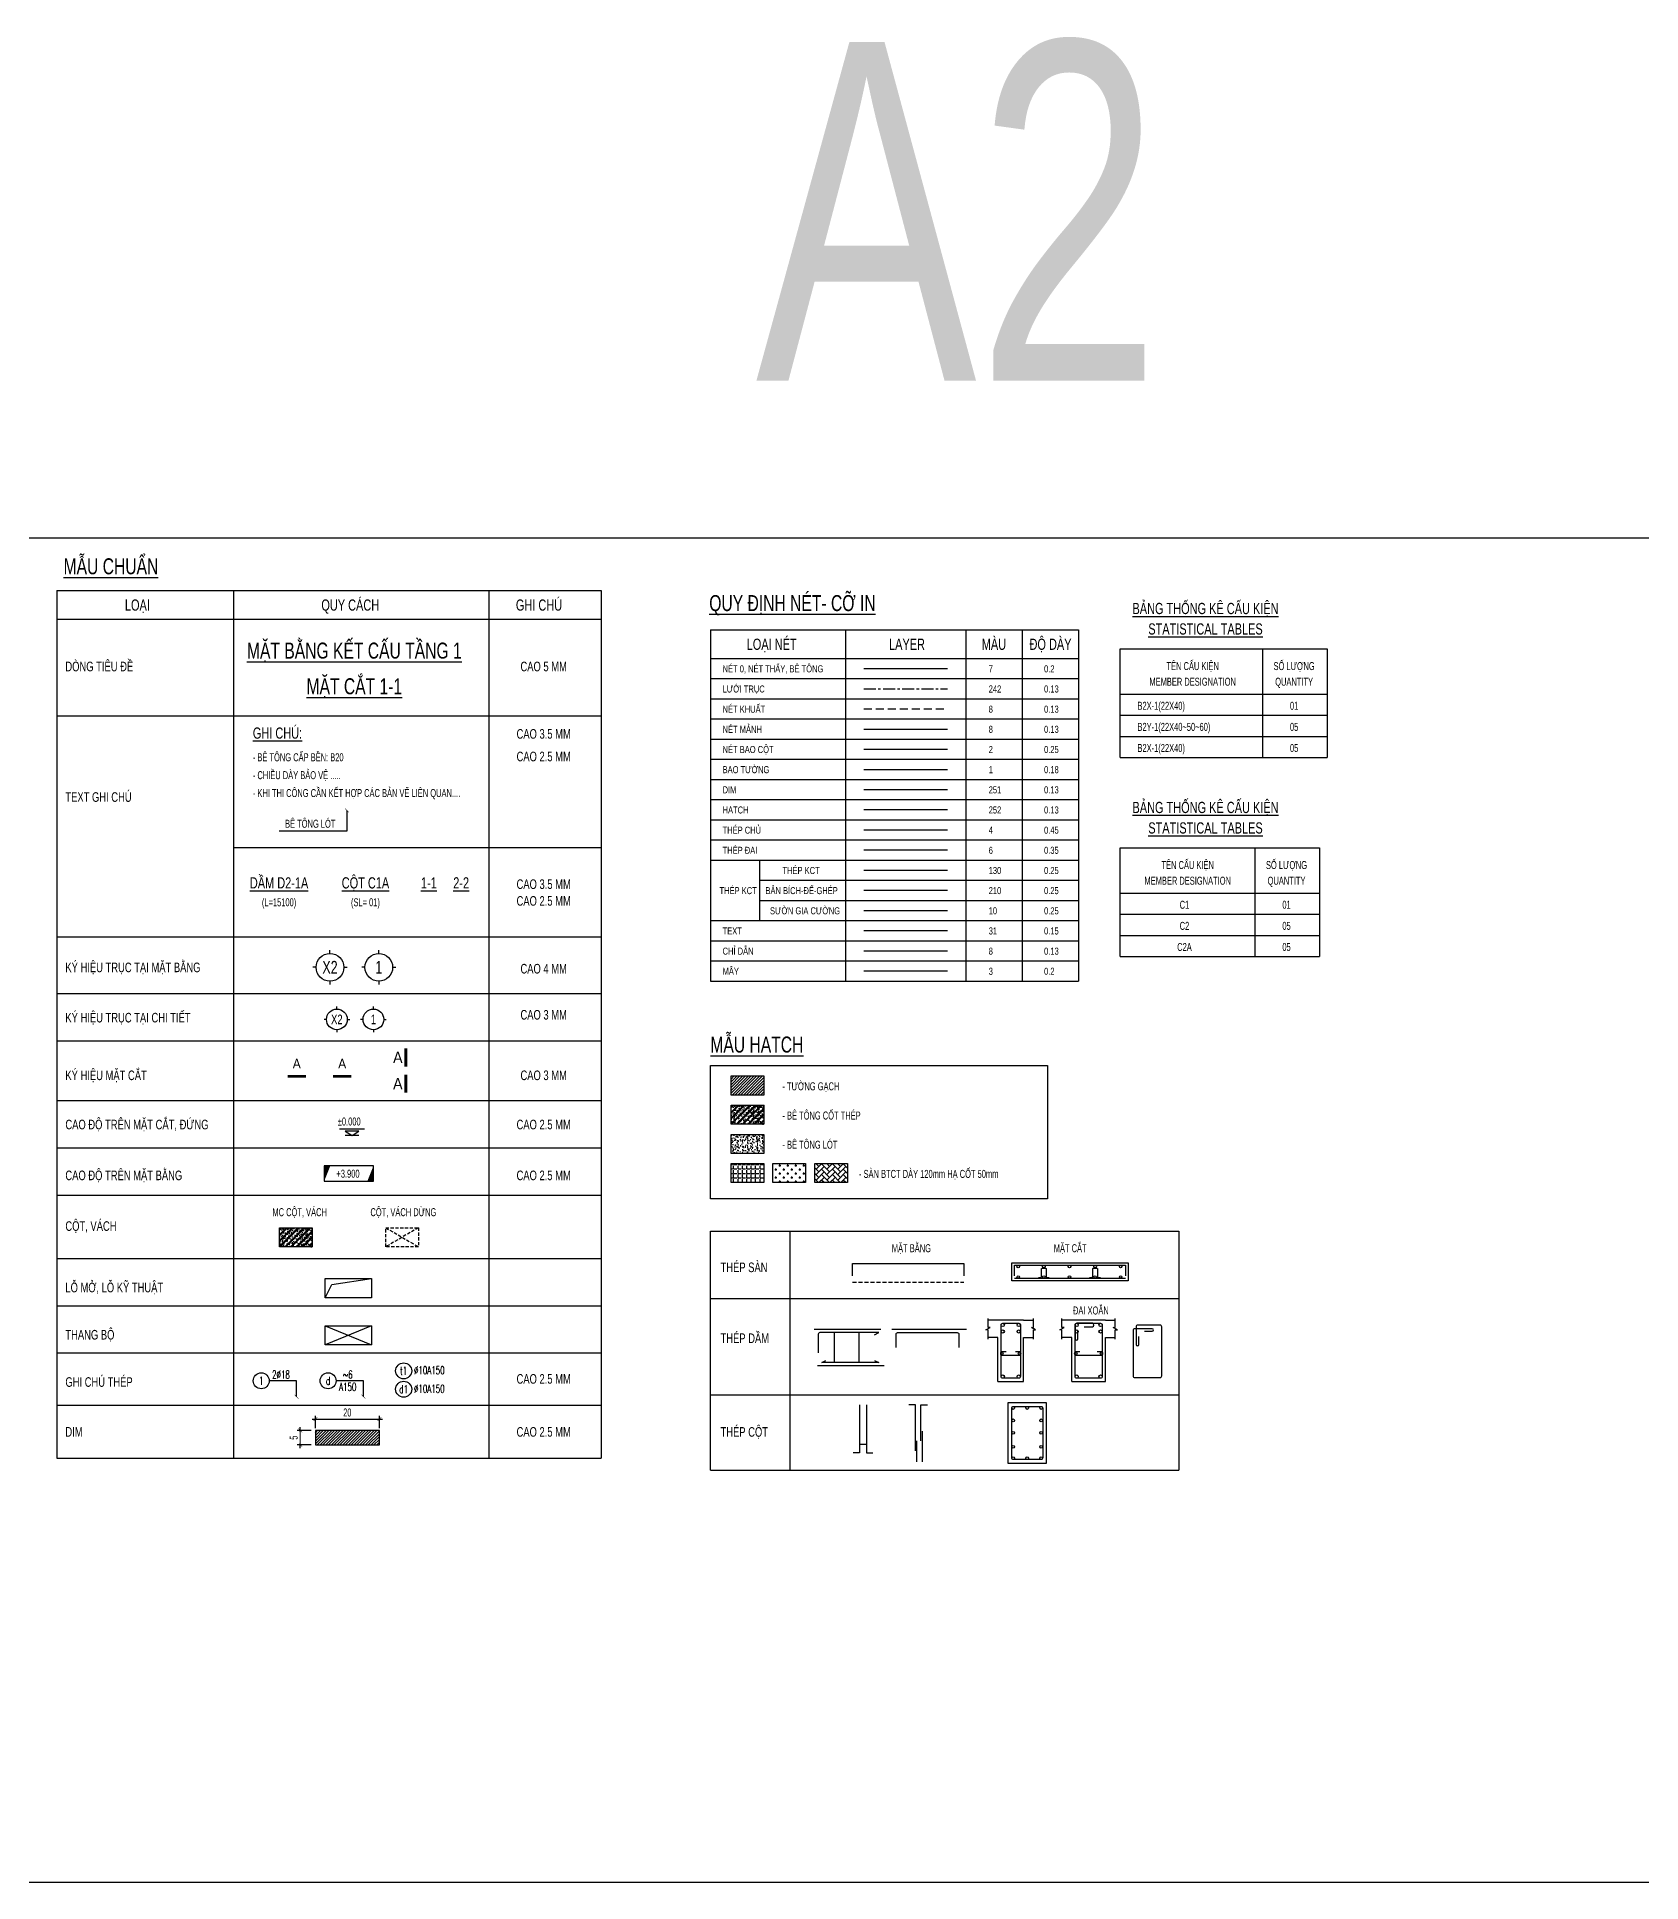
# Model space of a CAD drawing. Header units: millimetres. Extents: x -146681 to 1327256, y -72704 to 46237.
# Drawn here: x -146255 to -145753, y -43458 to -42881 of the extents above; entities that cross this region are included whole.
import ezdxf
from ezdxf.enums import TextEntityAlignment as Align

# ---------------------------------------------------------------- set-up
doc = ezdxf.new("R2010")
doc.units = ezdxf.units.MM
doc.header["$MEASUREMENT"] = 0
doc.linetypes.add('CENTER', pattern=[2, 1.25, -0.25, 0.25, -0.25])
doc.linetypes.add('HIDDEN', pattern=[0.375, 0.25, -0.125])
for name, color, linetype in [('KC2- INSTRUCTION', 8, 'Continuous'), ('KC2-CENTER', 242, 'CENTER'), ('KC2-CLOUD', 3, 'Continuous'), ('KC2-COLUMN', 2, 'Continuous'), ('KC2-CONCRETE', 7, 'Continuous'), ('KC2-DIM', 251, 'Continuous'), ('KC2-HATCH', 252, 'Continuous'), ('KC2-HIDDEN', 8, 'HIDDEN'), ('KC2-HOOPS', 6, 'Continuous'), ('KC2-REINFORCEMENT', 4, 'Continuous'), ('KC2-STEEL', 130, 'Continuous'), ('KC2-TEXT', 31, 'Continuous'), ('KC2-THIN', 8, 'Continuous'), ('KC2-WALL', 1, 'Continuous')]:
    doc.layers.add(name, color=color, linetype=linetype)
doc.styles.add('KC2 - Dim', font='unicode.shx', dxfattribs={"width": 0.6})
doc.styles.add('KC2 - Ghi chu', font='unicode.shx', dxfattribs={"width": 0.7})
doc.styles.add('KC2 - Tieu de', font='arial.ttf', dxfattribs={"width": 0.7})
doc.styles.add('KC2- KH Thep', font='vnsimli.shx', dxfattribs={"width": 0.7})
doc.dimstyles.new('KC2_A2_1-1', dxfattribs={"dimtxt": 2.5, "dimasz": 1.2, "dimexe": 1, "dimexo": 0, "dimgap": 0.8, "dimtad": 1, "dimdec": 0, "dimzin": 0, "dimdsep": 46, "dimtxsty": 'KC2 - Dim', "dimblk": 'ARCHTICK', "dimcen": 0.09, "dimdle": 1, "dimclrd": 8, "dimclre": 8, "dimclrt": 31, "dimadec": 0, "dimazin": 0, "dimtfac": 1, "dimtdec": 0, "dimtofl": 0, "dimtmove": 0, "dimatfit": 3, "dimldrblk": 'ARCHTICK', "dimfxl": 1, "dimtfill": 1, "dimtolj": 1, "dimtzin": 0, "dimarcsym": 0})

# ---------------------------------------------------------------- blocks, each defined once
blk = doc.blocks.new('cotthep')
at = {"color": 9}
blk.add_circle((-250, 0), 250, dxfattribs=at)
at = {"layer": 'KC2-TEXT', "style": 'KC2- KH Thep', "width": 0.65}
for tag, p in [('10', (-302, -123)), ('24`25', (284, 69)), ('A200', (312, -316))]:
    blk.add_attdef(tag, text='', height=250, dxfattribs=at).set_placement(p, align=Align.CENTER)
blk = doc.blocks.new('_ArchTick')
at = {"color": 0, "const_width": 0.15}
blk.add_lwpolyline([(-0.5, -0.5), (0.5, 0.5)], dxfattribs=at)
blk = doc.blocks.new('*D32')
at = {"layer": 'Defpoints', "color": 0, "transparency": 16777216}
for p in [(-146147.58, -43312.96), (-146167.58, -43315.84), (-146147.58, -43315.84)]:
    blk.add_point(p, dxfattribs=at)
at = {"layer": 'KC2-DIM', "color": 8, "lineweight": -2, "transparency": 16777216}
for p, q in [((-146168.58, -43312.96), (-146146.58, -43312.96)), ((-146167.58, -43315.84), (-146167.58, -43311.96)), ((-146147.58, -43315.84), (-146147.58, -43311.96))]:
    blk.add_line(p, q, dxfattribs=at)
at = {"layer": 'KC2-DIM', "color": 8, "lineweight": -2, "transparency": 16777216, "xscale": 1.2, "yscale": 1.2, "zscale": 1.2, "rotation": 180}
blk.add_blockref('_ArchTick', (-146167.58, -43312.96), dxfattribs=at)
at = {"layer": 'KC2-DIM', "color": 8, "lineweight": -2, "transparency": 16777216, "xscale": 1.2, "yscale": 1.2, "zscale": 1.2}
blk.add_blockref('_ArchTick', (-146147.58, -43312.96), dxfattribs=at)
at = {"layer": 'KC2-DIM', "color": 31, "transparency": 16777216, "insert": (-146157.58, -43310.91), "char_height": 2.5, "attachment_point": 5, "style": 'KC2 - Dim', "bg_fill": 3, "box_fill_scale": 1.25, "bg_fill_color": 256, "bg_fill_true_color": 13158600, "bg_fill_transparency": 0}
blk.add_mtext('\\A1;20', dxfattribs=at)
blk = doc.blocks.new('*D33')
at = {"layer": 'Defpoints', "color": 0, "transparency": 16777216}
for p in [(-146168.9, -43316.51), (-146168.9, -43321.01)]:
    blk.add_point(p, dxfattribs=at)
at = {"layer": 'KC2-DIM', "color": 8, "lineweight": -2, "transparency": 16777216}
for p, q in [((-146168.9, -43316.51), (-146173.28, -43316.51)), ((-146172.28, -43322.01), (-146172.28, -43315.51)), ((-146168.9, -43321.01), (-146173.28, -43321.01))]:
    blk.add_line(p, q, dxfattribs=at)
at = {"layer": 'KC2-DIM', "color": 8, "lineweight": -2, "transparency": 16777216, "xscale": 1.2, "yscale": 1.2, "zscale": 1.2}
for p, rotation in [((-146172.28, -43316.51), 90), ((-146172.28, -43321.01), 270)]:
    blk.add_blockref('_ArchTick', p, dxfattribs=dict(at, rotation=rotation))
at = {"layer": 'KC2-DIM', "color": 31, "transparency": 16777216, "insert": (-146174.33, -43318.76), "char_height": 2.5, "attachment_point": 5, "rotation": 90, "style": 'KC2 - Dim', "bg_fill": 3, "box_fill_scale": 1.25, "bg_fill_color": 256, "bg_fill_true_color": 13158600, "bg_fill_transparency": 0}
blk.add_mtext('\\A1;5', dxfattribs=at)
at = {"layer": 'Defpoints', "color": 0, "transparency": 16777216}
blk.add_point((-146172.28, -43316.51), dxfattribs=at)
blk = doc.blocks.new('cmb')
at = {"color": 8}
blk.add_lwpolyline([(0, 0), (13.3, 0), (13.3, 4.19), (0, 4.19)], close=True, dxfattribs=at)
for points in [[(0, 0), (1.66, 4.19), (0, 4.19)], [(13.3, 4.19), (11.63, 0), (13.3, 0)]]:
    blk.add_solid(points, dxfattribs=at)
at = {"color": 31, "style": 'KC2 - Ghi chu', "width": 0.7}
blk.add_attdef('+100.00', text='', height=1.9, dxfattribs=at).set_placement((6.12, 2.06), align=Align.MIDDLE_CENTER)
blk = doc.blocks.new('nhieu cot')
at = {"color": 9, "linetype": 'Continuous'}
for p, q in [((605, 194), (-173, 194)), ((432, 130), (0, 130)), ((0, 130), (216, 0)), ((432, 0), (0, 0)), ((216, 0), (432, 130))]:
    blk.add_line(p, q, dxfattribs=at)
blk.add_solid([(216, 0), (216, 130), (0, 130), (216, 0)], dxfattribs=at)
at = {"color": 31, "linetype": 'Continuous', "style": 'KC2 - Ghi chu', "width": 0.7}
for tag, p in [('COT3', (-73, 1058)), ('COT2', (-73, 684)), ('COT1', (-73, 309))]:
    blk.add_attdef(tag, p, '', height=220, dxfattribs=at)
blk = doc.blocks.new('KC2- TEN TRUC')
at = {"color": 1}
for p, q in [((-4.32, 0), (-5.35, 0)), ((0, 4.32), (0, 5.35)), ((4.32, 0), (5.35, 0)), ((0, -4.32), (0, -5.35))]:
    blk.add_line(p, q, dxfattribs=at)
blk.add_circle((0, 0), 4.32, dxfattribs=at)
blk = doc.blocks.new('KC2-TRUC')
at = {"layer": 'KC2-THIN'}
blk.add_blockref('KC2- TEN TRUC', (0, 0), dxfattribs=at)
at = {"color": 31, "style": 'KC2 - Tieu de', "width": 0.7}
blk.add_attdef('X1', text='', height=4, dxfattribs=at).set_placement((0, 0), align=Align.MIDDLE_CENTER)
blk = doc.blocks.new('*U34')
at = {"color": 1, "const_width": 50}
for points in [[(0, 208), (0, -112)], [(0, -255), (0, -574)]]:
    blk.add_lwpolyline(points, dxfattribs=at)
at = {"color": 31, "style": 'KC2 - Tieu de', "width": 0.9}
for tag, p in [('MC1', (223, 48)), ('MC2', (223, -414))]:
    blk.add_attdef(tag, text='', height=200, dxfattribs=at).set_placement(p, align=Align.MIDDLE_LEFT)
blk = doc.blocks.new('*U35')
at = {"color": 1, "const_width": 50}
for points in [[(0, 313), (0, -7)], [(0, -486), (0, -806)]]:
    blk.add_lwpolyline(points, dxfattribs=at)
at = {"color": 31, "style": 'KC2 - Tieu de', "width": 0.9}
for tag, p in [('MC1', (223, 153)), ('MC2', (223, -645))]:
    blk.add_attdef(tag, text='', height=200, dxfattribs=at).set_placement(p, align=Align.MIDDLE_LEFT)

msp = doc.modelspace()

# ---------------------------------------------------------------- hatches: boundary and pattern name
at = {"layer": 'KC2-HATCH'}
h = msp.add_hatch(dxfattribs=at)
h.set_pattern_fill('ANSI31', color=256, scale=5)
h.set_pattern_definition([(45, (-146072.6279, -43254.0505), (-0.441942, 0.441942), [])])
h.paths.add_polyline_path([(-146037.67, -43205.73), (-146027.46, -43205.73), (-146027.46, -43211.69), (-146037.67, -43211.69)])
h = msp.add_hatch(dxfattribs=at)
h.set_pattern_fill('BT-01', color=256, scale=0.3, pattern_type=2)
h.set_pattern_definition([(50, (-146067.1288, -43254.0505), (2.15178, -0.188256), [0.225, -2.475]), (355, (-146067.1288, -43254.0505), (-0.41625, 2.25658), [0.18, -1.98]), (100.4514, (-146066.9495, -43254.0662), (1.73553, 2.06832), [0.19122, -2.10343]), (46.184, (-146067.1288, -43253.4505), (3.20172, -0.49656), [0.3375, -3.7125]), (96.6356, (-146066.862, -43253.492), (2.80399, 2.92235), [0.28683, -3.15514]), (351.184, (-146067.1288, -43253.4505), (2.80399, 2.92236), [0.27, -2.97]), (21, (-146066.8288, -43253.6005), (1.79072, -1.207857), [0.225, -2.475]), (326, (-146066.8288, -43253.6005), (0.72995, 2.17545), [0.18, -1.98]), (71.4514, (-146066.6796, -43253.7012), (2.52067, 0.96759), [0.19122, -2.10343]), (37.5, (-146067.1288, -43254.0505), (0.03648, 0.998682), [0, -1.956, 0, -2.01, 0, -1.9875]), (7.5, (-146067.1288, -43254.0505), (0.789209, 1.183235), [0, -1.146, 0, -1.911, 0, -0.7575]), (327.5, (-146067.7978, -43254.0505), (1.601467, -0.067665), [0, -0.75, 0, -2.34, 0, -3.105]), (317.5, (-146068.0978, -43254.0505), (1.74956, 0.300315), [0, -0.975, 0, -1.554, 0, -2.205]), (45, (-146067.1288, -43254.0505), (-0.90156, 0.90156), []), (45, (-146067.1288, -43253.683), (-0.90156, 0.90156), [])])
h.paths.add_polyline_path([(-146037.67, -43214.85), (-146027.46, -43214.85), (-146027.46, -43220.81), (-146037.67, -43220.81)])
h = msp.add_hatch(dxfattribs=at)
h.set_pattern_fill('AR-CONC', color=256, scale=0.3)
h.set_pattern_definition([(50, (-146067.1288, -43254.0505), (2.15178, -0.188256), [0.225, -2.475]), (355, (-146067.1288, -43254.0505), (-0.41625, 2.25658), [0.18, -1.98]), (100.4514, (-146066.9495, -43254.0662), (1.73553, 2.06832), [0.19122, -2.10343]), (46.184, (-146067.1288, -43253.4505), (3.20172, -0.49656), [0.3375, -3.7125]), (96.6356, (-146066.862, -43253.492), (2.80399, 2.92236), [0.28683, -3.15514]), (351.184, (-146067.1288, -43253.4505), (2.80399, 2.92236), [0.27, -2.97]), (21, (-146066.8288, -43253.6005), (1.79072, -1.207857), [0.225, -2.475]), (326, (-146066.8288, -43253.6005), (0.72995, 2.17545), [0.18, -1.98]), (71.4514, (-146066.6796, -43253.7012), (2.52067, 0.96759), [0.19122, -2.10343]), (37.5, (-146067.1288, -43254.0505), (0.03648, 0.998682), [0, -1.956, 0, -2.01, 0, -1.9875]), (7.5, (-146067.1288, -43254.0505), (0.789209, 1.183235), [0, -1.146, 0, -1.911, 0, -0.7575]), (327.5, (-146067.7978, -43254.0505), (1.601467, -0.067665), [0, -0.75, 0, -2.34, 0, -3.105]), (317.5, (-146068.0978, -43254.0505), (1.74956, 0.300315), [0, -0.975, 0, -1.554, 0, -2.205])])
h.paths.add_polyline_path([(-146037.67, -43223.98), (-146027.46, -43223.98), (-146027.46, -43229.93), (-146037.67, -43229.93)])
h = msp.add_hatch(dxfattribs=at)
h.set_pattern_fill('ANGLE', color=256, scale=5)
h.set_pattern_definition([(0, (-146067.1288, -43254.0505), (0, 1.375), [1, -0.375]), (90, (-146067.1288, -43254.0505), (-1.375, 8e-17), [1, -0.375])])
h.paths.add_polyline_path([(-146037.67, -43233.1), (-146027.46, -43233.1), (-146027.46, -43239.06), (-146037.67, -43239.06)])
h = msp.add_hatch(dxfattribs=at)
h.set_pattern_fill('CROSS', color=256, scale=5)
h.set_pattern_definition([(0, (-146054.0462, -43244.9288), (1.25, 1.25), [0.625, -1.875]), (90, (-146053.7337, -43245.2413), (-1.25, 1.25), [0.625, -1.875])])
h.paths.add_polyline_path([(-146024.58, -43233.1), (-146014.38, -43233.1), (-146014.38, -43239.06), (-146024.58, -43239.06)])
h = msp.add_hatch(dxfattribs=at)
h.set_pattern_fill('AR-HBONE', color=256, scale=0.3)
h.set_pattern_definition([(45, (-146034.8728, -43246.7596), (0, 1.697056), [3.6, -1.2]), (135, (-146034.0243, -43245.911), (1e-16, 1.697056), [3.6, -1.2])])
h.paths.add_polyline_path([(-146011.5, -43233.1), (-146001.29, -43233.1), (-146001.29, -43239.06), (-146011.5, -43239.06)])
h = msp.add_hatch(dxfattribs=at)
h.set_pattern_fill('BT-01', color=256, scale=0.3, pattern_type=2)
h.set_pattern_definition([(50, (-146208.2271, -43292.3604), (2.15178, -0.188256), [0.225, -2.475]), (355, (-146208.227, -43292.3604), (-0.41625, 2.25658), [0.18, -1.98]), (100.4514, (-146208.0478, -43292.3761), (1.73553, 2.06832), [0.19122, -2.10343]), (46.184, (-146208.227, -43291.7604), (3.20172, -0.49656), [0.3375, -3.7125]), (96.6356, (-146207.9603, -43291.8018), (2.80399, 2.92235), [0.28683, -3.15514]), (351.184, (-146208.227, -43291.7604), (2.80399, 2.92236), [0.27, -2.97]), (21, (-146207.9271, -43291.9104), (1.79072, -1.207857), [0.225, -2.475]), (326, (-146207.927, -43291.9104), (0.72995, 2.17545), [0.18, -1.98]), (71.4514, (-146207.7779, -43292.011), (2.52067, 0.96759), [0.19122, -2.10343]), (37.5, (-146208.2271, -43292.3604), (0.03648, 0.998682), [0, -1.956, 0, -2.01, 0, -1.9875]), (7.5, (-146208.2271, -43292.3604), (0.789209, 1.183235), [0, -1.146, 0, -1.911, 0, -0.7575]), (327.5, (-146208.8961, -43292.3604), (1.601467, -0.067665), [0, -0.75, 0, -2.34, 0, -3.105]), (317.5, (-146209.1961, -43292.3604), (1.74956, 0.300315), [0, -0.975, 0, -1.554, 0, -2.205]), (45, (-146208.2271, -43292.3604), (-0.90156, 0.90156), []), (45, (-146208.2271, -43291.9929), (-0.90156, 0.90156), [])])
h.paths.add_polyline_path([(-146178.76, -43253.16), (-146168.56, -43253.16), (-146168.56, -43259.12), (-146178.76, -43259.12)])
h = msp.add_hatch(dxfattribs=at)
h.set_pattern_fill('ANSI31', color=256, scale=5)
h.set_pattern_definition([(45, (-146260.819, -43411.3258), (-0.4419417, 0.4419417), [])])
h.paths.add_polyline_path([(-146167.58, -43321.01), (-146147.58, -43321.01), (-146147.58, -43316.51), (-146167.58, -43316.51)])

# ---------------------------------------------------------------- linework, layer by layer
for p, q in [((-145954.28, -43282.02), (-145957.38, -43282.02)), ((-145946.28, -43282.02), (-145954.28, -43282.02)), ((-145946.28, -43282.02), (-145943.17, -43282.02)), ((-145931.18, -43282.02), (-145934.28, -43282.02)), ((-145920.71, -43282.02), (-145931.18, -43282.02)), ((-145920.71, -43282.02), (-145917.61, -43282.02)), ((-145990.83, -43284.93), (-146011.67, -43284.93)), ((-145964.11, -43284.93), (-145987.47, -43284.93)), ((-145954.28, -43287.45), (-145957.38, -43287.45)), ((-145954.28, -43301.17), (-145954.28, -43287.45)), ((-145946.28, -43301.17), (-145946.28, -43287.45)), ((-145946.28, -43287.45), (-145943.17, -43287.45)), ((-145931.18, -43287.45), (-145934.28, -43287.45)), ((-145931.18, -43301.17), (-145931.18, -43287.45)), ((-145920.71, -43301.17), (-145920.71, -43287.45)), ((-145920.71, -43287.45), (-145917.61, -43287.45)), ((-145989.81, -43296.27), (-146010.65, -43296.27)), ((-145954.28, -43301.17), (-145946.28, -43301.17)), ((-145931.18, -43301.17), (-145920.71, -43301.17))]:
    msp.add_line(p, q)
for points in [[(-146260.82, -43457.64), (-145666.82, -43457.64), (-145666.82, -43037.64), (-146260.82, -43037.64)], [(-146037.67, -43214.85), (-146027.46, -43214.85), (-146027.46, -43220.81), (-146037.67, -43220.81)], [(-146037.67, -43223.98), (-146027.46, -43223.98), (-146027.46, -43229.93), (-146037.67, -43229.93)], [(-146037.67, -43233.1), (-146027.46, -43233.1), (-146027.46, -43239.06), (-146037.67, -43239.06)], [(-146024.58, -43233.1), (-146014.38, -43233.1), (-146014.38, -43239.06), (-146024.58, -43239.06)], [(-146011.5, -43233.1), (-146001.29, -43233.1), (-146001.29, -43239.06), (-146011.5, -43239.06)], [(-145913.6, -43269.74), (-145949.93, -43269.74), (-145949.93, -43264.08), (-145913.6, -43264.08)], [(-146164.56, -43269.07), (-146150.03, -43269.07), (-146150.03, -43275.02), (-146164.56, -43275.02)], [(-146164.56, -43283.83), (-146150.03, -43283.83), (-146150.03, -43289.79), (-146164.56, -43289.79)], [(-145951.15, -43307.84), (-145951.15, -43326.78), (-145939.15, -43326.78), (-145939.15, -43307.84)], [(-146167.58, -43321.01), (-146147.58, -43321.01), (-146147.58, -43316.51), (-146167.58, -43316.51)]]:
    msp.add_lwpolyline(points, close=True)
at = {"layer": 'KC2- INSTRUCTION'}
msp.add_line((-145996.2, -43166.63), (-145970.06, -43166.63), dxfattribs=at)
at = {"layer": 'KC2-CENTER', "ltscale": 3}
msp.add_line((-145996.2, -43084.72), (-145970.06, -43084.72), dxfattribs=at)
at = {"layer": 'KC2-CLOUD'}
msp.add_line((-145996.2, -43172.93), (-145970.06, -43172.93), dxfattribs=at)
at = {"layer": 'KC2-COLUMN'}
msp.add_line((-145996.2, -43103.62), (-145970.06, -43103.62), dxfattribs=at)
msp.add_lwpolyline([(-146178.76, -43253.16), (-146168.56, -43253.16), (-146168.56, -43259.12), (-146178.76, -43259.12)], close=True, dxfattribs=at)
at = {"layer": 'KC2-COLUMN', "linetype": 'HIDDEN', "ltscale": 4}
msp.add_lwpolyline([(-146145.57, -43253.16), (-146135.37, -43253.16), (-146135.37, -43259.12), (-146145.57, -43259.12)], close=True, dxfattribs=at)
at = {"layer": 'KC2-CONCRETE'}
msp.add_line((-145996.2, -43078.41), (-145970.06, -43078.41), dxfattribs=at)
at = {"layer": 'KC2-DIM'}
msp.add_line((-145996.2, -43116.22), (-145970.06, -43116.22), dxfattribs=at)
at = {"layer": 'KC2-HATCH'}
msp.add_line((-145996.2, -43122.52), (-145970.06, -43122.52), dxfattribs=at)
at = {"layer": 'KC2-HIDDEN', "ltscale": 10}
msp.add_line((-145996.2, -43091.02), (-145970.06, -43091.02), dxfattribs=at)
at = {"layer": 'KC2-HOOPS'}
for p, q in [((-145996.2, -43135.12), (-145970.06, -43135.12)), ((-146005.41, -43285.93), (-146005.41, -43295.27)), ((-145997.73, -43285.93), (-145997.73, -43295.27)), ((-145997.52, -43320.83), (-145995.34, -43320.83))]:
    msp.add_line(p, q, dxfattribs=at)
for points in [[(-145941.63, -43268.7), (-145940.93, -43268.7, 0.414214), (-145940.67, -43268.43), (-145940.67, -43266.04, -0.414214), (-145940.4, -43265.77), (-145939.47, -43265.77, -0.414214), (-145939.21, -43266.04), (-145939.21, -43268.43, 0.414214), (-145938.94, -43268.7), (-145938.25, -43268.7)], [(-145925.63, -43268.7), (-145924.93, -43268.7, 0.414214), (-145924.67, -43268.43), (-145924.67, -43266.04, -0.414214), (-145924.4, -43265.77), (-145923.47, -43265.77, -0.414214), (-145923.21, -43266.04), (-145923.21, -43268.43, 0.414214), (-145922.94, -43268.7), (-145922.25, -43268.7)], [(-145927.34, -43284.11), (-145924.73, -43284.11, 0.693603), (-145924.73, -43283.02), (-145929.68, -43283.02, 0.414214), (-145930.18, -43283.52), (-145930.18, -43287.9, 1), (-145929.29, -43287.9), (-145929.29, -43285.5)], [(-145908.48, -43285.48), (-145906.08, -43285.48, 1), (-145906.08, -43284.72), (-145911.58, -43284.72, 0.414214), (-145912.08, -43285.22), (-145912.08, -43299.47, 0.414214), (-145911.58, -43299.97), (-145903.62, -43299.97, 0.414214), (-145903.12, -43299.47), (-145903.12, -43284.1, 0.414214), (-145903.62, -43283.6), (-145910.61, -43283.6, 0.414214), (-145911.11, -43284.1), (-145911.11, -43289.6, 1), (-145910.22, -43289.6), (-145910.22, -43287.2)], [(-145951.76, -43291.89), (-145952.96, -43291.89, 0.414214), (-145953.51, -43292.44), (-145953.51, -43292.44, 0.414214), (-145952.96, -43293), (-145947.6, -43293, 0.414214), (-145947.04, -43292.44), (-145947.04, -43292.44, 0.414214), (-145947.6, -43291.89), (-145948.8, -43291.89)], [(-145928.66, -43291.89), (-145929.86, -43291.89, 0.414214), (-145930.42, -43292.44), (-145930.42, -43292.44, 0.414214), (-145929.86, -43293), (-145922.03, -43293, 0.414214), (-145921.48, -43292.44), (-145921.48, -43292.44, 0.414214), (-145922.03, -43291.89), (-145923.23, -43291.89)]]:
    msp.add_lwpolyline(points, format="xyb", dxfattribs=at)
for points in [[(-145952.78, -43283.02), (-145947.78, -43283.02, -0.414214), (-145947.28, -43283.52), (-145947.28, -43299.67, -0.414214), (-145947.78, -43300.17), (-145952.78, -43300.17, -0.414214), (-145953.28, -43299.67), (-145953.28, -43283.52, -0.414214)], [(-145929.68, -43283.02), (-145922.21, -43283.02, -0.414214), (-145921.71, -43283.52), (-145921.71, -43299.67, -0.414214), (-145922.21, -43300.17), (-145929.68, -43300.17, -0.414214), (-145930.18, -43299.67), (-145930.18, -43283.52, -0.414214)], [(-145949.45, -43308.98), (-145940.79, -43308.98, -0.414214), (-145940.29, -43309.48), (-145940.29, -43325.08, -0.414214), (-145940.79, -43325.58), (-145949.45, -43325.58, -0.414214), (-145949.95, -43325.08), (-145949.95, -43309.48, -0.414214)]]:
    msp.add_lwpolyline(points, format="xyb", close=True, dxfattribs=at)
at = {"layer": 'KC2-REINFORCEMENT'}
for p, q in [((-145996.2, -43128.82), (-145970.06, -43128.82)), ((-145949.13, -43268.94), (-145914.4, -43268.94)), ((-145977.99, -43316.74), (-145977.99, -43326.35)), ((-145979.74, -43319.79), (-145979.74, -43326.35))]:
    msp.add_line(p, q, dxfattribs=at)
at = {"layer": 'KC2-REINFORCEMENT', "linetype": 'HIDDEN', "ltscale": 5}
msp.add_line((-145999.7, -43270.16), (-145964.97, -43270.16), dxfattribs=at)
at = {"layer": 'KC2-REINFORCEMENT'}
for points in [[(-145999.7, -43268.18), (-145999.7, -43264.32), (-145964.97, -43264.32), (-145964.97, -43268.18)], [(-145949.13, -43268.18), (-145949.13, -43264.88), (-145914.4, -43264.88), (-145914.4, -43268.18)], [(-145992.84, -43294.61), (-145991.54, -43295.27), (-146009.34, -43295.27), (-146008.04, -43294.61)], [(-145997.52, -43308.53), (-145997.52, -43323.54), (-145999.52, -43323.54)], [(-145995.34, -43308.53), (-145995.34, -43323.54), (-145993.34, -43323.54)], [(-145980.08, -43322.83), (-145980.08, -43308.53), (-145982.08, -43308.53)], [(-145978.33, -43319.79), (-145978.33, -43308.53), (-145976.33, -43308.53)]]:
    msp.add_lwpolyline(points, dxfattribs=at)
for points in [[(-145992.84, -43286.59), (-145991.54, -43285.93), (-146009.91, -43285.93, 0.414214), (-146010.41, -43286.43), (-146010.41, -43292.28)], [(-145986.13, -43290.59), (-145986.13, -43286.43, -0.414214), (-145985.63, -43285.93), (-145967, -43285.93, -0.414214), (-145966.5, -43286.43), (-145966.5, -43290.59)]]:
    msp.add_lwpolyline(points, format="xyb", dxfattribs=at)
for centre, radius in [((-145947.94, -43265.28), 0.4), ((-145939.94, -43265.28), 0.4), ((-145931.94, -43265.28), 0.4), ((-145923.94, -43265.28), 0.4), ((-145915.94, -43265.28), 0.4), ((-145947.94, -43268.54), 0.4), ((-145939.94, -43268.54), 0.4), ((-145931.94, -43268.54), 0.4), ((-145923.94, -43268.54), 0.4), ((-145915.94, -43268.54), 0.4), ((-145952.78, -43283.52), 0.5), ((-145947.78, -43283.52), 0.5), ((-145929.68, -43283.52), 0.5), ((-145922.21, -43283.52), 0.5), ((-145952.78, -43285.58), 0.5), ((-145947.78, -43285.58), 0.5), ((-145929.68, -43285.58), 0.5), ((-145922.21, -43285.58), 0.5), ((-145952.96, -43292.44), 0.32), ((-145947.6, -43292.44), 0.32), ((-145929.86, -43292.44), 0.32), ((-145922.03, -43292.44), 0.32), ((-145952.78, -43299.67), 0.5), ((-145947.78, -43299.67), 0.5), ((-145929.68, -43299.67), 0.5), ((-145922.21, -43299.67), 0.5), ((-145949.51, -43309.48), 0.44), ((-145949.51, -43313.36), 0.44), ((-145945.15, -43309.48), 0.44), ((-145940.79, -43309.48), 0.44), ((-145940.79, -43313.36), 0.44), ((-145949.51, -43317.28), 0.44), ((-145940.79, -43317.28), 0.44), ((-145949.51, -43321.62), 0.44), ((-145949.51, -43325.14), 0.44), ((-145945.15, -43325.14), 0.44), ((-145940.79, -43321.62), 0.44), ((-145940.79, -43325.14), 0.44)]:
    msp.add_circle(centre, radius, dxfattribs=at)
at = {"layer": 'KC2-STEEL'}
msp.add_line((-145996.2, -43141.42), (-145970.06, -43141.42), dxfattribs=at)
at = {"layer": 'KC2-STEEL', "color": 210}
msp.add_line((-145996.2, -43147.72), (-145970.06, -43147.72), dxfattribs=at)
at = {"layer": 'KC2-STEEL', "color": 10}
msp.add_line((-145996.2, -43154.02), (-145970.06, -43154.02), dxfattribs=at)
at = {"layer": 'KC2-TEXT'}
msp.add_line((-145996.2, -43160.32), (-145970.06, -43160.32), dxfattribs=at)
at = {"layer": 'KC2-THIN'}
for p, q in [((-146248.35, -43054.04), (-146248.35, -43325.19)), ((-146248.35, -43054.04), (-146078.26, -43054.04)), ((-146193.11, -43054.04), (-146193.11, -43325.19)), ((-146113.4, -43054.04), (-146113.4, -43325.19)), ((-146078.26, -43054.04), (-146078.26, -43325.19)), ((-146248.35, -43063.02), (-146078.26, -43063.02)), ((-146044.15, -43066.28), (-146044.15, -43176.08)), ((-146044.15, -43066.28), (-145929.15, -43066.28)), ((-146001.97, -43066.28), (-146001.97, -43176.08)), ((-145964.29, -43066.28), (-145964.29, -43176.08)), ((-145946.72, -43066.28), (-145946.72, -43176.08)), ((-145929.15, -43066.28), (-145929.15, -43176.08)), ((-146044.15, -43075.26), (-145929.15, -43075.26)), ((-145916.14, -43072.3), (-145851.41, -43072.3)), ((-145916.14, -43106.22), (-145916.14, -43072.3)), ((-145871.55, -43106.22), (-145871.55, -43072.3)), ((-145851.41, -43072.3), (-145851.41, -43106.22)), ((-146044.15, -43081.56), (-145929.15, -43081.56)), ((-146044.15, -43087.87), (-145929.15, -43087.87)), ((-145916.14, -43086.42), (-145851.41, -43086.42)), ((-146248.35, -43093.15), (-146078.26, -43093.15)), ((-146044.15, -43094.17), (-145929.15, -43094.17)), ((-145916.14, -43093.02), (-145851.41, -43093.02)), ((-145996.2, -43097.32), (-145970.06, -43097.32)), ((-145916.14, -43099.62), (-145851.41, -43099.62)), ((-146044.15, -43100.47), (-145929.15, -43100.47)), ((-146044.15, -43106.77), (-145929.15, -43106.77)), ((-145916.14, -43106.22), (-145851.41, -43106.22)), ((-146044.15, -43113.07), (-145929.15, -43113.07)), ((-146044.15, -43119.37), (-145929.15, -43119.37)), ((-146044.15, -43125.67), (-145929.15, -43125.67)), ((-146193.11, -43134.39), (-146078.26, -43134.39)), ((-146044.15, -43131.97), (-145929.15, -43131.97)), ((-145916.14, -43134.48), (-145853.78, -43134.48)), ((-145916.14, -43168.4), (-145916.14, -43134.48)), ((-145873.91, -43168.4), (-145873.91, -43134.48)), ((-145853.78, -43134.48), (-145853.78, -43168.4)), ((-146044.15, -43138.27), (-145929.15, -43138.27)), ((-146028.78, -43138.27), (-146028.78, -43157.17)), ((-146028.78, -43144.57), (-145929.15, -43144.57)), ((-146028.78, -43150.87), (-145929.15, -43150.87)), ((-145916.14, -43148.6), (-145853.78, -43148.6)), ((-146044.15, -43157.17), (-145929.15, -43157.17)), ((-145916.14, -43155.2), (-145853.78, -43155.2)), ((-146248.35, -43162.29), (-146078.26, -43162.29)), ((-146044.15, -43163.48), (-145929.15, -43163.48)), ((-145916.14, -43161.8), (-145853.78, -43161.8)), ((-145916.14, -43168.4), (-145853.78, -43168.4)), ((-146044.15, -43169.78), (-145929.15, -43169.78)), ((-146248.35, -43180), (-146078.26, -43180)), ((-146044.15, -43176.08), (-145929.15, -43176.08)), ((-146248.35, -43194.77), (-146078.26, -43194.77)), ((-146248.35, -43213.41), (-146078.26, -43213.41)), ((-146248.35, -43228.17), (-146078.26, -43228.17)), ((-146248.35, -43242.94), (-146078.26, -43242.94)), ((-146044.15, -43254.23), (-145897.81, -43254.23)), ((-146044.15, -43328.91), (-146044.15, -43254.23)), ((-146019.36, -43254.23), (-146019.36, -43328.91)), ((-145897.81, -43254.23), (-145897.81, -43328.91)), ((-146248.35, -43262.77), (-146078.26, -43262.77)), ((-146248.35, -43277.54), (-146078.26, -43277.54)), ((-146044.15, -43275.25), (-145897.81, -43275.25)), ((-146164.56, -43283.83), (-146150.03, -43289.79)), ((-146150.03, -43283.83), (-146164.56, -43289.79)), ((-146248.35, -43292.3), (-146078.26, -43292.3)), ((-146044.15, -43305.37), (-145897.81, -43305.37)), ((-146248.35, -43325.19), (-146078.26, -43325.19)), ((-146044.15, -43328.91), (-145897.81, -43328.91))]:
    msp.add_line(p, q, dxfattribs=at)
at = {"layer": 'KC2-THIN', "linetype": 'HIDDEN', "ltscale": 4}
for p, q in [((-146145.57, -43253.16), (-146135.37, -43259.12)), ((-146135.37, -43253.16), (-146145.57, -43259.12))]:
    msp.add_line(p, q, dxfattribs=at)
at = {"layer": 'KC2-THIN'}
msp.add_lwpolyline([(-146044.15, -43202.45), (-145938.85, -43202.45), (-145938.85, -43244.08), (-146044.15, -43244.08)], close=True, dxfattribs=at)
for points in [[(-146164.56, -43275.02), (-146162.43, -43270.89), (-146150.03, -43269.07)], [(-145957.38, -43288), (-145957.38, -43285.04), (-145958.06, -43285.04), (-145956.7, -43284.36), (-145957.38, -43284.36), (-145957.38, -43281.48)], [(-145943.17, -43288), (-145943.17, -43285.04), (-145942.5, -43285.04), (-145943.85, -43284.36), (-145943.17, -43284.36), (-145943.17, -43281.48)], [(-145934.28, -43288), (-145934.28, -43285.04), (-145934.96, -43285.04), (-145933.61, -43284.36), (-145934.28, -43284.36), (-145934.28, -43281.48)], [(-145917.61, -43288), (-145917.61, -43285.04), (-145916.93, -43285.04), (-145918.29, -43284.36), (-145917.61, -43284.36), (-145917.61, -43281.48)]]:
    msp.add_lwpolyline(points, dxfattribs=at)
at = {"layer": 'KC2-WALL'}
msp.add_line((-145996.2, -43109.92), (-145970.06, -43109.92), dxfattribs=at)
msp.add_lwpolyline([(-146037.67, -43205.73), (-146027.46, -43205.73), (-146027.46, -43211.69), (-146037.67, -43211.69)], close=True, dxfattribs=at)

# ---------------------------------------------------------------- block references
for p, values in [((-146163, -43171.78), {'X1': 'X2'}), ((-146147.75, -43171.78), {'X1': '1'})]:
    msp.add_blockref('KC2-TRUC', p).add_auto_attribs(values)
at = {"xscale": 0.75, "yscale": 0.75, "zscale": 0.75}
for p, values in [((-146160.86, -43188.06), {'X1': 'X2'}), ((-146149.43, -43188.06), {'X1': '1'})]:
    msp.add_blockref('KC2-TRUC', p, dxfattribs=at).add_auto_attribs(values)
ref = msp.add_blockref('*U34', (-146139.32, -43200.8), dxfattribs=dict(xscale=-0.01777777777777778, yscale=0.01777777777777778, zscale=0.01777777777777778))
ref.add_attrib('MC1', 'A', dxfattribs={"color": 31, "height": 3.56, "style": 'KC2 - Tieu de', "width": 0.9}).set_placement((-146143.3, -43199.94), align=Align.MIDDLE_LEFT)
ref.add_attrib('MC2', 'A', dxfattribs={"color": 31, "height": 3.56, "style": 'KC2 - Tieu de', "width": 0.9}).set_placement((-146143.3, -43208.16), align=Align.MIDDLE_LEFT)
ref = msp.add_blockref('*U35', (-146170.66, -43205.85), dxfattribs=dict(xscale=0.01777777777777778, yscale=0.01777777777777778, zscale=0.01777777777777778, rotation=90))
ref.add_attrib('MC1', 'A', dxfattribs={"color": 31, "height": 3, "style": 'KC2 - Tieu de', "width": 0.9}).set_placement((-146173.39, -43201.88), align=Align.MIDDLE_CENTER)
ref.add_attrib('MC2', 'A', dxfattribs={"color": 31, "height": 3, "style": 'KC2 - Tieu de', "width": 0.9}).set_placement((-146159.19, -43201.88), align=Align.MIDDLE_CENTER)
ref = msp.add_blockref('nhieu cot', (-146158.28, -43224.31), dxfattribs=dict(xscale=0.01, yscale=0.01, zscale=0.01))
ref.add_attrib('COT1', '%%P0.000', dxfattribs={"color": 31, "linetype": 'Continuous', "height": 2.5, "style": 'KC2 - Ghi chu', "width": 0.7}).set_placement((-146156.99, -43221.22), align=Align.CENTER)
ref = msp.add_blockref('cmb', (-146164.82, -43238.66), dxfattribs=dict(xscale=1.158119550558023, yscale=1.158119550558023, zscale=1.158119550558023))
ref.add_attrib('+100.00', '+3.900', dxfattribs={"layer": 'KC2-TEXT', "color": 31, "height": 2.5, "style": 'KC2 - Ghi chu', "width": 0.7}).set_placement((-146157.37, -43236.28), align=Align.MIDDLE_CENTER)
at = {"layer": 'KC2- INSTRUCTION'}
ref = msp.add_blockref('cotthep', (-146137.48, -43297.88), dxfattribs=dict(at, xscale=0.01, yscale=0.01, zscale=0.01))
ref.add_attrib('10', 't1', dxfattribs={"layer": 'KC2-TEXT', "height": 2.5, "style": 'KC2- KH Thep', "width": 0.65}).set_placement((-146139.98, -43299.11), align=Align.CENTER)
ref.add_attrib('24`25', '`10A150', dxfattribs={"layer": 'KC2-TEXT', "height": 2.5, "style": 'KC2- KH Thep', "width": 0.65}).set_placement((-146131.98, -43298.96), align=Align.CENTER)
ref = msp.add_blockref('cotthep', (-146181.97, -43301), dxfattribs=dict(at, xscale=0.01, yscale=0.01, zscale=0.01))
ref.add_attrib('10', '1', dxfattribs={"layer": 'KC2-TEXT', "height": 2.5, "style": 'KC2- KH Thep', "width": 0.65}).set_placement((-146184.47, -43302.24), align=Align.CENTER)
ref.add_attrib('24`25', '2`18', dxfattribs={"layer": 'KC2-TEXT', "height": 2.5, "style": 'KC2- KH Thep', "width": 0.65}).set_placement((-146178.33, -43300.31), align=Align.CENTER)
ref = msp.add_blockref('cotthep', (-146161.09, -43301), dxfattribs=dict(at, xscale=0.01, yscale=0.01, zscale=0.01))
ref.add_attrib('10', 'd', dxfattribs={"layer": 'KC2-TEXT', "height": 2.5, "style": 'KC2- KH Thep', "width": 0.65}).set_placement((-146163.59, -43302.24), align=Align.CENTER)
ref.add_attrib('24`25', '~6', dxfattribs={"layer": 'KC2-TEXT', "height": 2.5, "style": 'KC2- KH Thep', "width": 0.65}).set_placement((-146157.45, -43300.31), align=Align.CENTER)
ref.add_attrib('A200', 'A150', dxfattribs={"layer": 'KC2-TEXT', "height": 2.5, "style": 'KC2- KH Thep', "width": 0.65}).set_placement((-146157.45, -43304.16), align=Align.CENTER)
ref = msp.add_blockref('cotthep', (-146137.48, -43303.64), dxfattribs=dict(at, xscale=0.01, yscale=0.01, zscale=0.01))
ref.add_attrib('10', 'd1', dxfattribs={"layer": 'KC2-TEXT', "height": 2.5, "style": 'KC2- KH Thep', "width": 0.65}).set_placement((-146139.98, -43304.87), align=Align.CENTER)
ref.add_attrib('24`25', '`10A150', dxfattribs={"layer": 'KC2-TEXT', "height": 2.5, "style": 'KC2- KH Thep', "width": 0.65}).set_placement((-146131.98, -43304.72), align=Align.CENTER)

# ---------------------------------------------------------------- texts
at = {"style": 'KC2 - Tieu de', "width": 0.7}
for s, height, p in [('A2', 105.827, (-146029.95, -42988.45)), ('%%UMẪU CHUẨN', 5, (-146246.25, -43048.97)), ('%%UQUY ĐỊNH NÉT- CỠ IN', 5, (-146044.49, -43060.47)), ('%%UMẪU HATCH', 5, (-146044.15, -43198.42))]:
    msp.add_text(s, height=height, dxfattribs=at).set_placement(p)
for s, height, p in [('LOẠI', 3.5, (-146223.18, -43058.58)), ('QUY CÁCH', 3.5, (-146156.67, -43058.58)), ('GHI CHÚ', 3.5, (-146097.69, -43058.58)), ('LOẠI NÉT', 3.5, (-146024.99, -43070.83)), ('LAYER', 3.5, (-145982.7, -43070.83)), ('MÀU', 3.5, (-145955.54, -43070.83)), ('ĐỘ DÀY', 3.5, (-145937.86, -43070.83)), ('CAO 5 MM', 3, (-146096.23, -43077.78)), ('CAO 3.5 MM', 3, (-146096.23, -43098.84)), ('CAO 2.5 MM', 3, (-146096.23, -43105.9)), ('CAO 3.5 MM', 3, (-146096.23, -43145.8)), ('CAO 2.5 MM', 3, (-146096.23, -43151.03)), ('CAO 4 MM', 3, (-146096.23, -43172.22)), ('CAO 3 MM', 3, (-146096.23, -43186.62)), ('CAO 3 MM', 3, (-146096.23, -43205.53)), ('CAO 2.5 MM', 3, (-146096.23, -43220.91)), ('CAO 2.5 MM', 3, (-146096.23, -43236.8)), ('CAO 2.5 MM', 3, (-146096.23, -43300.39)), ('CAO 2.5 MM', 3, (-146096.23, -43316.95))]:
    msp.add_text(s, height=height, dxfattribs=at).set_placement(p, align=Align.MIDDLE_CENTER)
for s, p in [('DÒNG TIÊU ĐỀ', (-146245.68, -43077.78)), ('TEXT GHI CHÚ', (-146245.68, -43118.57)), ('KÝ HIỆU TRỤC TẠI MẶT BẰNG', (-146245.68, -43171.81)), ('KÝ HIỆU TRỤC TẠI CHI TIẾT', (-146245.68, -43187.51)), ('KÝ HIỆU MẶT CẮT', (-146245.68, -43205.53)), ('CAO ĐỘ TRÊN MẶT CẮT, ĐỨNG', (-146245.68, -43220.91)), ('CAO ĐỘ TRÊN MẶT BẰNG', (-146245.68, -43236.8)), ('CỘT, VÁCH', (-146245.68, -43252.64)), ('THÉP SÀN', (-146040.96, -43265.54)), ('LỖ MỞ, LỖ KỸ THUẬT', (-146245.68, -43271.84)), ('THANG BỘ', (-146245.68, -43286.6)), ('THÉP DẦM', (-146040.96, -43287.69)), ('GHI CHÚ THÉP', (-146245.68, -43301.37)), ('DIM', (-146245.68, -43316.95)), ('THÉP CỘT', (-146040.96, -43316.97))]:
    msp.add_text(s, height=3, dxfattribs=at).set_placement(p, align=Align.MIDDLE_LEFT)
at = {"layer": 'KC2-TEXT', "width": 0.7}
for s, height, style, p in [('%%UBẢNG THỐNG KÊ CẤU KIỆN', 3.5, 'KC2 - Tieu de', (-145889.43, -43059.66)), ('%%USTATISTICAL TABLES', 3.5, 'KC2 - Tieu de', (-145889.43, -43066.05)), ('%%UMẶT BẰNG KẾT CẤU TẦNG 1', 5, 'KC2 - Tieu de', (-146155.4, -43072.82)), ('TÊN CẤU KIỆN', 2.5, 'KC2 - Ghi chu', (-145893.44, -43077.65)), ('SỐ LƯỢNG', 2.5, 'KC2 - Ghi chu', (-145861.74, -43077.65)), ('%%UMẶT CẮT 1-1', 5, 'KC2 - Tieu de', (-146155.4, -43083.96)), ('MEMBER DESIGNATION', 2.5, 'KC2 - Ghi chu', (-145893.44, -43082.54)), ('QUANTITY', 2.5, 'KC2 - Ghi chu', (-145861.74, -43082.54)), ('01', 2.5, 'KC2 - Ghi chu', (-145861.74, -43090.06)), ('05', 2.5, 'KC2 - Ghi chu', (-145861.74, -43096.65)), ('05', 2.5, 'KC2 - Ghi chu', (-145861.74, -43103.25)), ('%%UBẢNG THỐNG KÊ CẤU KIỆN', 3.5, 'KC2 - Tieu de', (-145889.43, -43121.83)), ('%%USTATISTICAL TABLES', 3.5, 'KC2 - Tieu de', (-145889.43, -43128.23)), ('TÊN CẤU KIỆN', 2.5, 'KC2 - Ghi chu', (-145894.99, -43139.82)), ('SỐ LƯỢNG', 2.5, 'KC2 - Ghi chu', (-145864.11, -43139.82)), ('%%UDẦM D2-1A', 3.5, 'KC2 - Tieu de', (-146178.91, -43145.4)), ('%%UCỘT C1A', 3.5, 'KC2 - Tieu de', (-146151.92, -43145.4)), ('%%U1-1', 3.5, 'KC2 - Tieu de', (-146132.11, -43145.4)), ('%%U2-2', 3.5, 'KC2 - Tieu de', (-146122.02, -43145.4)), ('MEMBER DESIGNATION', 2.5, 'KC2 - Ghi chu', (-145894.99, -43144.72)), ('QUANTITY', 2.5, 'KC2 - Ghi chu', (-145864.11, -43144.72)), ('(L=15100)', 2.5, 'KC2 - Ghi chu', (-146178.91, -43151.46)), ('(SL= 01)', 2.5, 'KC2 - Ghi chu', (-146151.92, -43151.46)), ('C1', 2.5, 'KC2 - Ghi chu', (-145896, -43152.23)), ('01', 2.5, 'KC2 - Ghi chu', (-145864.11, -43152.23)), ('C2', 2.5, 'KC2 - Ghi chu', (-145896, -43158.83)), ('05', 2.5, 'KC2 - Ghi chu', (-145864.11, -43158.83)), ('C2A', 2.5, 'KC2 - Ghi chu', (-145896, -43165.43)), ('05', 2.5, 'KC2 - Ghi chu', (-145864.11, -43165.43))]:
    msp.add_text(s, height=height, dxfattribs=dict(at, style=style)).set_placement(p, align=Align.MIDDLE_CENTER)
at = {"layer": 'KC2-TEXT', "style": 'KC2 - Ghi chu', "width": 0.7}
for s, height, p in [('NÉT 0, NÉT THẤY, BÊ TÔNG', 2.2, (-146040.32, -43079.61)), ('7', 2.2, (-145957.17, -43079.61)), ('0.2', 2.2, (-145939.87, -43079.61)), ('LƯỚI TRỤC', 2.2, (-146040.32, -43085.91)), ('242', 2.2, (-145957.17, -43085.91)), ('0.13', 2.2, (-145939.87, -43085.91)), ('NÉT KHUẤT', 2.2, (-146040.32, -43092.22)), ('8', 2.2, (-145957.17, -43092.22)), ('0.13', 2.2, (-145939.87, -43092.22)), ('NÉT MẢNH', 2.2, (-146040.32, -43098.52)), ('8', 2.2, (-145957.17, -43098.52)), ('0.13', 2.2, (-145939.87, -43098.52)), ('- BÊ TÔNG CẤP BỀN: B20', 2.5, (-146187.11, -43107.4)), ('NÉT BAO CỘT', 2.2, (-146040.32, -43104.82)), ('2', 2.2, (-145957.17, -43104.82)), ('0.25', 2.2, (-145939.87, -43104.82)), ('- CHIỀU DÀY BẢO VỆ .....', 2.5, (-146187.11, -43112.99)), ('BAO TƯỜNG', 2.2, (-146040.32, -43111.12)), ('1', 2.2, (-145957.17, -43111.12)), ('0.18', 2.2, (-145939.87, -43111.12)), ('- KHI THI CÔNG CẦN KẾT HỢP CÁC BẢN VẼ LIÊN QUAN....', 2.5, (-146187.11, -43118.58)), ('DIM', 2.2, (-146040.32, -43117.42)), ('251', 2.2, (-145957.17, -43117.42)), ('0.13', 2.2, (-145939.87, -43117.42)), ('HATCH', 2.2, (-146040.32, -43123.72)), ('252', 2.2, (-145957.17, -43123.72)), ('0.13', 2.2, (-145939.87, -43123.72)), ('BÊ TÔNG LÓT', 2.5, (-146177.04, -43128.17)), ('THÉP CHỦ', 2.2, (-146040.32, -43130.02)), ('4', 2.2, (-145957.17, -43130.02)), ('0.45', 2.2, (-145939.87, -43130.02)), ('THÉP ĐAI', 2.2, (-146040.32, -43136.32)), ('6', 2.2, (-145957.17, -43136.32)), ('0.35', 2.2, (-145939.87, -43136.32)), ('THÉP KCT', 2.2, (-146021.61, -43142.62)), ('130', 2.2, (-145957.17, -43142.62)), ('0.25', 2.2, (-145939.87, -43142.62)), ('THÉP KCT', 2.2, (-146041.28, -43148.92)), ('BẢN BÍCH-ĐẾ-GHÉP', 2.2, (-146026.93, -43148.92)), ('210', 2.2, (-145957.17, -43148.92)), ('0.25', 2.2, (-145939.87, -43148.92)), ('SƯỜN GIA CƯỜNG', 2.2, (-146025.51, -43155.22)), ('10', 2.2, (-145957.17, -43155.22)), ('0.25', 2.2, (-145939.87, -43155.22)), ('TEXT', 2.2, (-146040.32, -43161.52)), ('31', 2.2, (-145957.17, -43161.52)), ('0.15', 2.2, (-145939.87, -43161.52)), ('CHỈ DẪN', 2.2, (-146040.32, -43167.83)), ('8', 2.2, (-145957.17, -43167.83)), ('0.13', 2.2, (-145939.87, -43167.83)), ('MÂY', 2.2, (-146040.32, -43174.13)), ('3', 2.2, (-145957.17, -43174.13)), ('0.2', 2.2, (-145939.87, -43174.13))]:
    msp.add_text(s, height=height, dxfattribs=at).set_placement(p)
at = {"layer": 'KC2-TEXT', "width": 0.7}
for s, height, style, p in [('B2X-1(22X40)', 2.5, 'KC2 - Ghi chu', (-145910.68, -43090.06)), ('%%UGHI CHÚ:', 3.5, 'KC2 - Tieu de', (-146187.11, -43098.59)), ('B2Y-1(22X40~50~60)', 2.5, 'KC2 - Ghi chu', (-145910.68, -43096.65)), ('B2X-1(22X40)', 2.5, 'KC2 - Ghi chu', (-145910.68, -43103.25)), ('- TƯỜNG GẠCH', 2.5, 'KC2 - Ghi chu', (-146021.63, -43208.97)), ('- BÊ TÔNG CỐT THÉP', 2.5, 'KC2 - Ghi chu', (-146021.63, -43218.1)), ('- BÊ TÔNG LÓT', 2.5, 'KC2 - Ghi chu', (-146021.63, -43227.22)), ('- SÀN BTCT DÀY 120mm HẠ CỐT 50mm', 2.5, 'KC2 - Ghi chu', (-145997.7, -43236.34)), ('MC CỘT, VÁCH', 2.5, 'KC2 - Ghi chu', (-146181, -43248.3)), ('CỘT, VÁCH DỪNG', 2.5, 'KC2 - Ghi chu', (-146150.37, -43248.3)), ('MẶT BẰNG', 2.5, 'KC2 - Ghi chu', (-145987.44, -43259.56)), ('MẶT CẮT', 2.5, 'KC2 - Ghi chu', (-145936.85, -43259.56)), ('ĐAI XOẮN', 2.5, 'KC2 - Ghi chu', (-145930.84, -43279.02))]:
    msp.add_text(s, height=height, dxfattribs=dict(at, style=style)).set_placement(p, align=Align.MIDDLE_LEFT)

# ---------------------------------------------------------------- leaders
at = {"layer": 'KC2- INSTRUCTION'}
for points in [[(-146157.69, -43122.77), (-146157.69, -43129.19), (-146178.84, -43129.19)], [(-146173.44, -43305.95), (-146173.44, -43301), (-146181.97, -43301)]]:
    msp.add_leader(points, dimstyle='KC2_A2_1-1', dxfattribs=at)

# ---------------------------------------------------------------- next in the draw order: dimensions: what is measured, and where the dimension line sits
at = {"layer": 'KC2-DIM'}
dim = msp.add_linear_dim(base=(-146147.58, -43312.96), p1=(-146167.58, -43315.84), p2=(-146147.58, -43315.84), dimstyle='KC2_A2_1-1', dxfattribs=at)
dim.commit()
dim.dimension.update_dxf_attribs({"geometry": '*D32', "text_midpoint": (-146157.58, -43310.91)})

# ---------------------------------------------------------------- next in the draw order: linework, layer by layer
at = {"layer": 'KC2-THIN'}
msp.add_line((-146248.35, -43308.63), (-146078.26, -43308.63), dxfattribs=at)

# ---------------------------------------------------------------- next in the draw order: dimensions: what is measured, and where the dimension line sits
at = {"layer": 'KC2-DIM'}
dim = msp.add_linear_dim(base=(-146172.28381349, -43316.50717875), p1=(-146168.89546837, -43321.00717875), p2=(-146168.89546837, -43316.50717875), angle=90, dimstyle='KC2_A2_1-1', dxfattribs=at)
dim.commit()
dim.dimension.update_dxf_attribs({"geometry": '*D33', "text_midpoint": (-146174.33381349, -43318.75717875)})

# ---------------------------------------------------------------- next in the draw order: leaders
at = {"layer": 'KC2- INSTRUCTION'}
msp.add_leader([(-146152.56, -43305.95), (-146152.56, -43301), (-146161.09, -43301)], dimstyle='KC2_A2_1-1', dxfattribs=at)

doc.saveas('drawing.dxf')
